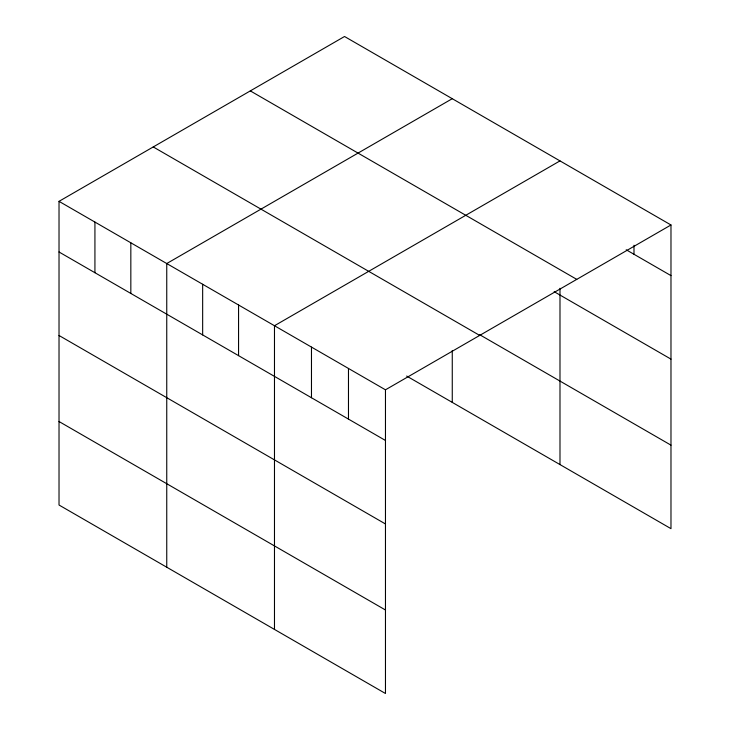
<?xml version="1.0" encoding="UTF-8"?>
<svg xmlns="http://www.w3.org/2000/svg" width="730" height="730" viewBox="0 0 730 730"><rect width="100%" height="100%" fill="white"/><g stroke="black" fill="none" stroke-linecap="round" stroke-linejoin="round"><path stroke-width="1.09" d="M59.021 201.343L385.467 389.811L385.467 693.5L59.021 505.023L59.021 201.343L344.533 36.5L670.98 224.977L670.98 528.657L406.647 376.05M452.262 98.696L166.75 263.539L166.75 567.219M559.992 160.892L274.48 325.735L274.48 629.415M385.467 389.811L670.98 224.977M626.194 249.77L670.98 275.621M250.308 90.894L576.764 279.371M554.161 291.681L670.98 359.123M479.437 334.568L670.98 445.154M153.236 146.94L479.692 335.417M59.021 251.987L385.467 440.464M59.021 335.49L385.467 523.967M59.021 421.52L385.467 609.997M633.987 245.262L633.987 254.259M559.992 288.277L559.992 464.581M452.262 350.473L452.262 402.385M348.475 368.449L348.475 419.102M311.473 347.097L311.473 397.74M238.564 305.003L238.564 355.647M202.657 284.271L202.657 334.915M130.834 242.807L130.834 293.451M94.927 222.075L94.927 272.719"/></g></svg>
